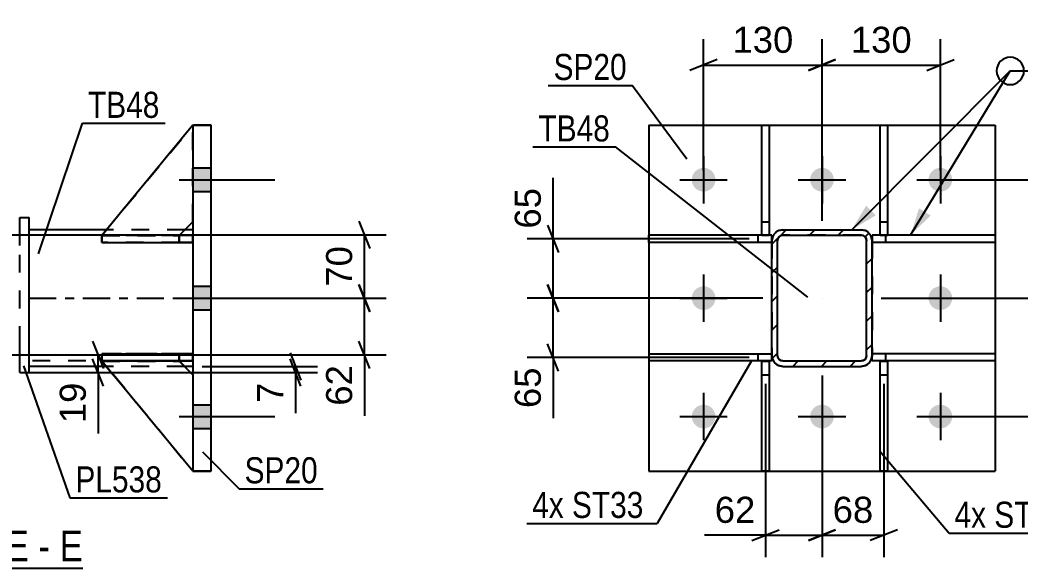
# Model space of a CAD drawing. Header units: millimetres. Extents: x 0 to 841, y 0 to 594.
# Drawn here: x 211.4 to 321.2, y 111.3 to 171.5 of the extents above; entities that cross this region are included whole.
import ezdxf

# ---------------------------------------------------------------- set-up
doc = ezdxf.new("R2010")
doc.units = ezdxf.units.MM
doc.linetypes.add('DXK_LINE_DOT2', pattern=[3.9198, 1.9599, -1.9599])
doc.linetypes.add('DXK_LINE_DOT3', pattern=[5.9187, 2.979, -0.9799, 0.9799, -0.9799])
doc.styles.add('Arial', font='arial.ttf', dxfattribs={"height": 0.2})
doc.styles.add('Arial Narrow', font='ARIALN.TTF', dxfattribs={"height": 0.2})

# ---------------------------------------------------------------- blocks, each defined once
blk = doc.blocks.new('Unknown-317311686-48 - 5250')
at = {"color": 6, "linetype": 'Continuous'}
blk.add_line((190.67, 111.33), (218.31, 111.33), dxfattribs=at)
at = {"color": 0, "linetype": 'Continuous'}
for points in [[(208.77, 112.08), (208.77, 115.58), (190.67, 115.58), (190.67, 112.08)], [(212.38, 112.08), (212.38, 115.58), (209.82, 115.58), (209.82, 112.08)], [(214.71, 112.08), (214.71, 115.58), (213.43, 115.58), (213.43, 112.08)], [(218.31, 112.08), (218.31, 115.58), (215.76, 115.58), (215.76, 112.08)]]:
    blk.add_wipeout(points, dxfattribs=at)
at = {"color": 7, "linetype": 'Continuous', "style": 'Arial Narrow'}
for s, p in [('SECTION ', (190.67, 112.08)), ('E', (209.82, 112.08)), ('E', (215.76, 112.08)), ('-', (213.43, 112.08))]:
    blk.add_text(s, height=3.34, dxfattribs=at).set_placement(p)
blk = doc.blocks.new('Part-317311686-5839 - 5611')
at = {"color": 2, "linetype": 'Continuous'}
for p, q in [((318.48, 134.86), (304.98, 134.86)), ((304.98, 134.06), (304.98, 134.66)), ((318.48, 134.06), (304.98, 134.06)), ((318.48, 134.86), (318.48, 134.06))]:
    blk.add_line(p, q, dxfattribs=at)
at = {"color": 7, "linetype": 'DXK_LINE_DOT2'}
for p, q in [((304.98, 134.66), (304.98, 134.86)), ((306.48, 134.06), (306.48, 134.86))]:
    blk.add_line(p, q, dxfattribs=at)
blk = doc.blocks.new('Bolt-317311686-5646 - 5611')
at = {"linetype": 'Continuous'}
for points in [[(287.78, 153.96, -1), (285.18, 153.96, -1)], [(300.78, 153.96, -1), (298.18, 153.96, -1)], [(313.78, 153.96, -1), (311.18, 153.96, -1)], [(287.78, 140.96, -1), (285.18, 140.96, -1)], [(313.78, 140.96, -1), (311.18, 140.96, -1)], [(287.78, 127.96, -1), (285.18, 127.96, -1)], [(300.78, 127.96, -1), (298.18, 127.96, -1)], [(313.78, 127.96, -1), (311.18, 127.96, -1)]]:
    blk.add_hatch(color=1, dxfattribs=at).paths.add_polyline_path(points)
at = {"color": 1, "linetype": 'Continuous'}
for p, q in [((286.48, 156.56), (286.48, 151.36)), ((299.48, 156.56), (299.48, 151.36)), ((312.48, 156.56), (312.48, 151.36)), ((283.88, 153.96), (289.08, 153.96)), ((296.88, 153.96), (302.08, 153.96)), ((309.88, 153.96), (315.08, 153.96)), ((286.48, 143.56), (286.48, 138.36)), ((312.48, 143.56), (312.48, 138.36)), ((283.88, 140.96), (289.08, 140.96)), ((309.88, 140.96), (315.08, 140.96)), ((286.48, 130.56), (286.48, 125.36)), ((299.48, 130.56), (299.48, 125.36)), ((312.48, 130.56), (312.48, 125.36)), ((283.88, 127.96), (289.08, 127.96)), ((296.88, 127.96), (302.08, 127.96)), ((309.88, 127.96), (315.08, 127.96))]:
    blk.add_line(p, q, dxfattribs=at)
blk = doc.blocks.new('Part-317311686-5779 - 5611')
at = {"linetype": 'Continuous'}
h = blk.add_hatch(dxfattribs=at)
h.set_pattern_fill('', scale=0.7, style=0, pattern_type=0)
h.set_pattern_definition([(45, (304.6325, 148.1096), (-1.57154, 1.57154), [])])
h.paths.add_polyline_path([(304.89, 147.72), (304.63, 148.11), (304.24, 148.37), (303.78, 148.46), (295.18, 148.46), (294.72, 148.37), (294.34, 148.11), (294.08, 147.72), (293.98, 147.26), (293.98, 134.66), (294.08, 134.2), (294.34, 133.81), (294.72, 133.55), (295.18, 133.46), (303.78, 133.46), (304.24, 133.55), (304.63, 133.81), (304.89, 134.2), (304.98, 134.66), (304.98, 147.26)])
h.paths.add_polyline_path([(304.38, 134.66), (304.34, 134.43), (304.21, 134.24), (304.01, 134.11), (303.78, 134.06), (295.18, 134.06), (294.95, 134.11), (294.76, 134.24), (294.63, 134.43), (294.58, 134.66), (294.58, 147.26), (294.63, 147.49), (294.76, 147.69), (294.95, 147.82), (295.18, 147.86), (303.78, 147.86), (304.01, 147.82), (304.21, 147.69), (304.34, 147.49), (304.38, 147.26)])
at = {"color": 7, "linetype": 'DXK_LINE_DOT2'}
for p, q in [((294.72, 148.37), (295.18, 148.46)), ((295.18, 148.46), (303.78, 148.46)), ((303.78, 148.46), (304.24, 148.37)), ((293.98, 147.26), (294.08, 147.72)), ((293.98, 147.26), (293.98, 134.66)), ((294.63, 147.49), (294.58, 147.26)), ((294.58, 134.66), (294.58, 147.26)), ((294.76, 147.69), (294.63, 147.49)), ((294.95, 147.82), (294.76, 147.69)), ((295.18, 147.86), (294.95, 147.82)), ((303.78, 147.86), (295.18, 147.86)), ((304.01, 147.82), (303.78, 147.86)), ((304.21, 147.69), (304.01, 147.82)), ((304.34, 147.49), (304.21, 147.69)), ((304.38, 147.26), (304.34, 147.49)), ((304.38, 134.66), (304.38, 147.26)), ((304.89, 147.72), (304.98, 147.26)), ((304.98, 147.26), (304.98, 134.66)), ((294.08, 134.2), (293.98, 134.66)), ((294.58, 134.66), (294.63, 134.43)), ((294.63, 134.43), (294.76, 134.24)), ((294.76, 134.24), (294.95, 134.11)), ((294.95, 134.11), (295.18, 134.06)), ((295.18, 134.06), (303.78, 134.06)), ((303.78, 134.06), (304.01, 134.11)), ((304.01, 134.11), (304.21, 134.24)), ((304.21, 134.24), (304.34, 134.43)), ((304.34, 134.43), (304.38, 134.66)), ((304.98, 134.66), (304.89, 134.2)), ((295.18, 133.46), (294.72, 133.55)), ((295.18, 133.46), (303.78, 133.46)), ((304.24, 133.55), (303.78, 133.46))]:
    blk.add_line(p, q, dxfattribs=at)
at = {"color": 2, "linetype": 'Continuous'}
for p, q in [((295.18, 148.46), (294.72, 148.37)), ((295.18, 148.46), (303.78, 148.46)), ((304.24, 148.37), (303.78, 148.46)), ((294.08, 147.72), (293.98, 147.26)), ((293.98, 134.66), (293.98, 147.26)), ((294.58, 147.26), (294.63, 147.49)), ((294.58, 134.66), (294.58, 147.26)), ((294.63, 147.49), (294.76, 147.69)), ((294.76, 147.69), (294.95, 147.82)), ((294.95, 147.82), (295.18, 147.86)), ((295.18, 147.86), (303.78, 147.86)), ((303.78, 147.86), (304.01, 147.82)), ((304.01, 147.82), (304.21, 147.69)), ((304.21, 147.69), (304.34, 147.49)), ((304.34, 147.49), (304.38, 147.26)), ((304.38, 134.66), (304.38, 147.26)), ((304.98, 147.26), (304.89, 147.72)), ((304.98, 134.66), (304.98, 147.26)), ((293.98, 134.66), (294.08, 134.2)), ((294.63, 134.43), (294.58, 134.66)), ((294.76, 134.24), (294.63, 134.43)), ((294.95, 134.11), (294.76, 134.24)), ((295.18, 134.06), (294.95, 134.11)), ((295.18, 134.06), (303.78, 134.06)), ((304.01, 134.11), (303.78, 134.06)), ((304.21, 134.24), (304.01, 134.11)), ((304.34, 134.43), (304.21, 134.24)), ((304.38, 134.66), (304.34, 134.43)), ((304.89, 134.2), (304.98, 134.66)), ((294.72, 133.55), (295.18, 133.46)), ((295.18, 133.46), (303.78, 133.46)), ((303.78, 133.46), (304.24, 133.55))]:
    blk.add_line(p, q, dxfattribs=at)
at = {"color": 7, "linetype": 'DXK_LINE_DOT3'}
blk.add_line((299.48, 140.96), (299.48, 140.96), dxfattribs=at)
at = {"color": 7, "linetype": 'DXK_LINE_DOT2'}
for centre, start, end in [((295.18, 147.26), 112.5, 157.5), ((303.78, 147.26), 22.5, 67.5), ((295.18, 134.66), 202.5, 247.5), ((303.78, 134.66), 292.5, 337.5)]:
    blk.add_arc(centre, 1.2, start, end, dxfattribs=at)
at = {"color": 2, "linetype": 'Continuous'}
for centre, start, end in [((295.18, 147.26), 112.5, 157.5), ((303.78, 147.26), 22.5, 67.5), ((295.18, 134.66), 202.5, 247.5), ((303.78, 134.66), 292.5, 337.5)]:
    blk.add_arc(centre, 1.2, start, end, dxfattribs=at)
blk = doc.blocks.new('Part-317311686-5731 - 5611')
at = {"color": 2, "linetype": 'Continuous'}
for p, q in [((304.98, 147.86), (304.98, 147.26)), ((305.87, 147.86), (304.98, 147.86)), ((318.48, 147.86), (306.67, 147.86)), ((318.48, 147.86), (318.48, 147.06)), ((318.48, 147.06), (304.98, 147.06))]:
    blk.add_line(p, q, dxfattribs=at)
at = {"color": 7, "linetype": 'DXK_LINE_DOT2'}
for p, q in [((304.98, 147.26), (304.98, 147.06)), ((306.67, 147.86), (305.87, 147.86)), ((306.48, 147.06), (306.48, 147.86))]:
    blk.add_line(p, q, dxfattribs=at)
blk = doc.blocks.new('Part-317311686-5757 - 5611')
at = {"color": 2, "linetype": 'Continuous'}
for p, q in [((280.48, 159.96), (318.48, 159.96)), ((280.48, 159.96), (280.48, 121.96)), ((318.48, 159.96), (318.48, 121.96)), ((280.48, 121.96), (318.48, 121.96))]:
    blk.add_line(p, q, dxfattribs=at)
blk = doc.blocks.new('Part-317311686-5794 - 5611')
at = {"color": 2, "linetype": 'Continuous'}
for p, q in [((305.87, 121.96), (305.87, 134.05)), ((305.87, 134.05), (306.67, 134.05)), ((306.67, 134.05), (306.67, 121.96)), ((306.67, 121.96), (305.87, 121.96))]:
    blk.add_line(p, q, dxfattribs=at)
at = {"color": 7, "linetype": 'DXK_LINE_DOT2'}
blk.add_line((305.87, 132.55), (306.67, 132.55), dxfattribs=at)
blk = doc.blocks.new('Part-317311686-5814 - 5611')
at = {"color": 2, "linetype": 'Continuous'}
for p, q in [((292.87, 121.96), (292.87, 134.05)), ((292.87, 134.05), (293.67, 134.05)), ((293.67, 134.05), (293.67, 121.96)), ((293.67, 121.96), (292.87, 121.96))]:
    blk.add_line(p, q, dxfattribs=at)
at = {"color": 7, "linetype": 'DXK_LINE_DOT2'}
blk.add_line((292.87, 132.55), (293.67, 132.55), dxfattribs=at)
blk = doc.blocks.new('Part-317311686-5819 - 5611')
at = {"color": 2, "linetype": 'Continuous'}
for p, q in [((305.87, 147.85), (305.87, 159.96)), ((305.87, 159.96), (306.67, 159.96)), ((306.67, 159.96), (306.67, 147.85)), ((306.67, 147.85), (305.87, 147.85))]:
    blk.add_line(p, q, dxfattribs=at)
at = {"color": 7, "linetype": 'DXK_LINE_DOT2'}
blk.add_line((305.87, 149.35), (306.67, 149.35), dxfattribs=at)
blk = doc.blocks.new('Part-317311686-5824 - 5611')
at = {"color": 2, "linetype": 'Continuous'}
for p, q in [((292.87, 147.85), (292.87, 159.96)), ((292.87, 159.96), (293.67, 159.96)), ((293.67, 159.96), (293.67, 147.85)), ((293.67, 147.85), (292.87, 147.85))]:
    blk.add_line(p, q, dxfattribs=at)
at = {"color": 7, "linetype": 'DXK_LINE_DOT2'}
blk.add_line((292.87, 149.35), (293.67, 149.35), dxfattribs=at)
blk = doc.blocks.new('Part-317311686-5829 - 5611')
at = {"color": 2, "linetype": 'Continuous'}
for p, q in [((280.48, 134.86), (293.98, 134.86)), ((280.48, 134.86), (280.48, 134.06)), ((293.98, 134.06), (280.48, 134.06)), ((293.98, 134.06), (293.98, 134.66))]:
    blk.add_line(p, q, dxfattribs=at)
at = {"color": 7, "linetype": 'DXK_LINE_DOT2'}
for p, q in [((292.48, 134.06), (292.48, 134.86)), ((293.98, 134.86), (293.98, 134.66))]:
    blk.add_line(p, q, dxfattribs=at)
blk = doc.blocks.new('Part-317311686-5834 - 5611')
at = {"color": 2, "linetype": 'Continuous'}
for p, q in [((280.48, 147.06), (280.48, 147.86)), ((292.87, 147.86), (280.48, 147.86)), ((293.98, 147.86), (293.67, 147.86)), ((293.98, 147.26), (293.98, 147.86)), ((293.98, 147.06), (280.48, 147.06))]:
    blk.add_line(p, q, dxfattribs=at)
at = {"color": 7, "linetype": 'DXK_LINE_DOT2'}
for p, q in [((292.48, 147.06), (292.48, 147.86)), ((293.67, 147.86), (292.87, 147.86)), ((293.98, 147.26), (293.98, 147.06))]:
    blk.add_line(p, q, dxfattribs=at)
blk = doc.blocks.new('Part-317311686-5280 - 5250')
at = {"color": 2, "linetype": 'Continuous'}
for p, q in [((211.4, 149.8), (212.4, 149.8)), ((211.4, 146.72), (211.4, 149.8)), ((212.4, 132.8), (212.4, 149.8)), ((211.4, 132.8), (211.4, 135.92)), ((211.4, 132.8), (212.4, 132.8))]:
    blk.add_line(p, q, dxfattribs=at)
at = {"color": 7, "linetype": 'DXK_LINE_DOT2'}
for p, q in [((211.4, 149.8), (212.4, 149.8)), ((211.4, 135.92), (211.4, 146.72)), ((211.4, 132.8), (212.4, 132.8))]:
    blk.add_line(p, q, dxfattribs=at)
blk = doc.blocks.new('Bolt-317311686-5406 - 5250')
at = {"linetype": 'Continuous'}
for points in [[(232.4, 152.66), (232.4, 155.26), (230.4, 155.26), (230.4, 152.66)], [(232.4, 152.66), (232.4, 155.26), (230.4, 155.26), (230.4, 152.66)], [(232.4, 152.66), (232.4, 155.26), (230.4, 155.26), (230.4, 152.66)], [(232.4, 139.66), (232.4, 142.26), (230.4, 142.26), (230.4, 139.66)], [(232.4, 139.66), (232.4, 142.26), (230.4, 142.26), (230.4, 139.66)], [(232.4, 126.66), (232.4, 129.26), (230.4, 129.26), (230.4, 126.66)], [(232.4, 126.66), (232.4, 129.26), (230.4, 129.26), (230.4, 126.66)], [(232.4, 126.66), (232.4, 129.26), (230.4, 129.26), (230.4, 126.66)]]:
    blk.add_hatch(color=1, dxfattribs=at).paths.add_polyline_path(points)
at = {"color": 1, "linetype": 'Continuous'}
for p, q in [((230.4, 155.26), (232.4, 155.26)), ((230.4, 155.26), (232.4, 155.26)), ((230.4, 155.26), (232.4, 155.26)), ((228.9, 153.96), (239.4, 153.96)), ((228.9, 153.96), (239.4, 153.96)), ((228.9, 153.96), (239.4, 153.96)), ((230.4, 152.66), (232.4, 152.66)), ((230.4, 152.66), (232.4, 152.66)), ((230.4, 152.66), (232.4, 152.66)), ((230.4, 142.26), (232.4, 142.26)), ((230.4, 142.26), (232.4, 142.26)), ((228.9, 140.96), (239.4, 140.96)), ((228.9, 140.96), (239.4, 140.96)), ((230.4, 139.66), (232.4, 139.66)), ((230.4, 139.66), (232.4, 139.66)), ((230.4, 129.26), (232.4, 129.26)), ((230.4, 129.26), (232.4, 129.26)), ((230.4, 129.26), (232.4, 129.26)), ((228.9, 127.96), (239.4, 127.96)), ((228.9, 127.96), (239.4, 127.96)), ((228.9, 127.96), (239.4, 127.96)), ((230.4, 126.66), (232.4, 126.66)), ((230.4, 126.66), (232.4, 126.66)), ((230.4, 126.66), (232.4, 126.66))]:
    blk.add_line(p, q, dxfattribs=at)
blk = doc.blocks.new('Part-317311686-5285 - 5250')
at = {"color": 2, "linetype": 'Continuous'}
for p, q in [((220.9, 148.46), (212.4, 148.46)), ((230.4, 148.46), (229.51, 148.46)), ((220.89, 133.46), (212.4, 133.46)), ((230.4, 133.46), (229.5, 133.46))]:
    blk.add_line(p, q, dxfattribs=at)
at = {"color": 7, "linetype": 'DXK_LINE_DOT2'}
for p, q in [((212.4, 133.46), (212.4, 148.46)), ((229.51, 148.46), (220.9, 148.46)), ((230.4, 148.46), (230.4, 133.46)), ((230.4, 147.86), (212.4, 147.86)), ((230.4, 134.06), (212.4, 134.06)), ((229.5, 133.46), (220.89, 133.46))]:
    blk.add_line(p, q, dxfattribs=at)
at = {"color": 7, "linetype": 'DXK_LINE_DOT3'}
blk.add_line((212.4, 140.96), (230.4, 140.96), dxfattribs=at)
blk = doc.blocks.new('Part-317311686-5286 - 5250')
at = {"color": 2, "linetype": 'Continuous'}
for p, q in [((220.4, 134.05), (220.4, 134.05)), ((228.9, 134.05), (220.4, 134.05)), ((230.4, 121.96), (220.4, 134.05)), ((228.9, 134.05), (228.9, 134.05)), ((228.9, 134.05), (230.4, 132.55))]:
    blk.add_line(p, q, dxfattribs=at)
at = {"color": 7, "linetype": 'DXK_LINE_DOT2'}
for p, q in [((220.4, 134.05), (228.9, 134.05)), ((230.4, 121.96), (220.4, 134.05)), ((228.9, 134.05), (230.4, 132.55)), ((230.4, 132.55), (230.4, 121.96))]:
    blk.add_line(p, q, dxfattribs=at)
blk = doc.blocks.new('Part-317311686-5287 - 5250')
at = {"color": 7, "linetype": 'DXK_LINE_DOT2'}
for p, q in [((220.4, 134.05), (228.9, 134.05)), ((230.4, 121.96), (220.4, 134.05)), ((220.4, 134.05), (220.4, 134.05)), ((228.9, 134.05), (220.4, 134.05)), ((220.4, 134.05), (230.4, 121.96)), ((228.9, 134.05), (230.4, 132.55)), ((228.9, 134.05), (228.9, 134.05)), ((230.4, 132.55), (228.9, 134.05)), ((230.4, 132.55), (230.4, 121.96))]:
    blk.add_line(p, q, dxfattribs=at)
blk = doc.blocks.new('Part-317311686-5288 - 5250')
at = {"color": 2, "linetype": 'Continuous'}
for p, q in [((230.4, 159.96), (220.4, 147.85)), ((230.4, 159.96), (230.4, 159.96)), ((230.4, 159.96), (230.4, 159.96)), ((228.91, 147.86), (230.4, 149.35)), ((221.65, 147.85), (220.4, 147.85)), ((220.4, 147.85), (220.4, 147.85))]:
    blk.add_line(p, q, dxfattribs=at)
at = {"color": 7, "linetype": 'DXK_LINE_DOT2'}
for p, q in [((230.4, 159.96), (220.4, 147.85)), ((230.4, 149.35), (230.4, 159.96)), ((228.9, 147.85), (230.4, 149.35)), ((228.9, 147.85), (220.4, 147.85)), ((228.9, 147.85), (221.65, 147.85)), ((228.9, 147.85), (228.91, 147.86)), ((228.9, 147.85), (228.9, 147.85))]:
    blk.add_line(p, q, dxfattribs=at)
blk = doc.blocks.new('Part-317311686-5289 - 5250')
at = {"color": 7, "linetype": 'DXK_LINE_DOT2'}
for p, q in [((230.4, 159.96), (220.4, 147.85)), ((220.4, 147.85), (230.4, 159.96)), ((230.4, 149.35), (230.4, 159.96)), ((228.9, 147.85), (230.4, 149.35)), ((228.9, 147.85), (230.4, 149.35)), ((220.4, 147.85), (228.9, 147.85)), ((220.4, 147.85), (220.4, 147.85)), ((228.9, 147.85), (220.4, 147.85)), ((228.9, 147.85), (228.9, 147.85))]:
    blk.add_line(p, q, dxfattribs=at)
blk = doc.blocks.new('Part-317311686-5290 - 5250')
at = {"color": 7, "linetype": 'DXK_LINE_DOT2'}
for p, q in [((220.4, 134.06), (220.4, 134.86)), ((220.4, 134.86), (228.9, 134.86)), ((230.4, 134.86), (220.4, 134.86)), ((228.9, 134.06), (220.4, 134.06)), ((220.4, 134.06), (230.4, 134.06)), ((228.9, 134.06), (228.9, 134.86)), ((228.9, 134.86), (230.4, 134.86)), ((230.4, 134.06), (228.9, 134.06)), ((230.4, 134.06), (230.4, 134.86)), ((230.4, 134.06), (230.4, 134.86)), ((230.4, 134.86), (230.4, 134.86)), ((230.4, 134.06), (230.4, 134.06))]:
    blk.add_line(p, q, dxfattribs=at)
blk = doc.blocks.new('Part-317311686-5291 - 5250')
at = {"color": 7, "linetype": 'DXK_LINE_DOT2'}
for p, q in [((220.4, 147.06), (220.4, 147.86)), ((220.4, 147.86), (228.9, 147.86)), ((230.4, 147.86), (220.4, 147.86)), ((228.9, 147.06), (228.9, 147.86)), ((228.9, 147.86), (230.4, 147.86)), ((230.4, 147.06), (230.4, 147.86)), ((230.4, 147.06), (230.4, 147.86)), ((230.4, 147.86), (230.4, 147.86)), ((228.9, 147.06), (220.4, 147.06)), ((220.4, 147.06), (230.4, 147.06)), ((230.4, 147.06), (228.9, 147.06)), ((230.4, 147.06), (230.4, 147.06))]:
    blk.add_line(p, q, dxfattribs=at)
blk = doc.blocks.new('Part-317311686-5292 - 5250')
at = {"color": 2, "linetype": 'Continuous'}
for p, q in [((220.4, 134.86), (230.4, 134.86)), ((220.4, 134.86), (220.4, 134.06)), ((230.4, 134.06), (220.4, 134.06)), ((230.4, 134.86), (230.4, 134.86)), ((230.4, 134.06), (230.4, 134.86))]:
    blk.add_line(p, q, dxfattribs=at)
at = {"color": 7, "linetype": 'DXK_LINE_DOT2'}
for p, q in [((228.9, 134.86), (220.4, 134.86)), ((220.4, 134.06), (228.9, 134.06)), ((230.4, 134.86), (228.9, 134.86)), ((228.9, 134.86), (228.9, 134.06)), ((228.9, 134.06), (230.4, 134.06)), ((230.4, 134.86), (230.4, 134.86))]:
    blk.add_line(p, q, dxfattribs=at)
blk = doc.blocks.new('Part-317311686-5293 - 5250')
at = {"color": 2, "linetype": 'Continuous'}
for p, q in [((220.41, 147.86), (220.4, 147.86)), ((220.4, 147.86), (220.4, 147.06)), ((230.4, 147.86), (221.65, 147.86)), ((230.4, 147.86), (230.4, 147.86)), ((230.4, 147.86), (230.4, 147.06)), ((220.4, 147.06), (230.4, 147.06))]:
    blk.add_line(p, q, dxfattribs=at)
at = {"color": 7, "linetype": 'DXK_LINE_DOT2'}
for p, q in [((221.65, 147.86), (220.41, 147.86)), ((228.9, 147.86), (220.41, 147.86)), ((228.9, 147.86), (230.4, 147.86)), ((228.9, 147.86), (228.9, 147.06)), ((230.4, 147.86), (230.4, 147.86)), ((220.4, 147.06), (228.9, 147.06)), ((228.9, 147.06), (230.4, 147.06))]:
    blk.add_line(p, q, dxfattribs=at)
blk = doc.blocks.new('Part-317311686-5311 - 5250')
at = {"color": 2, "linetype": 'Continuous'}
for p, q in [((230.4, 159.96), (232.4, 159.96)), ((230.4, 159.96), (230.4, 159.96)), ((230.4, 159.96), (230.4, 121.96)), ((232.4, 159.96), (232.4, 159.96)), ((232.4, 121.96), (232.4, 159.96)), ((232.4, 121.96), (230.4, 121.96))]:
    blk.add_line(p, q, dxfattribs=at)
at = {"color": 7, "linetype": 'DXK_LINE_DOT2'}
for p, q in [((232.4, 159.96), (230.4, 159.96)), ((230.4, 121.96), (230.4, 121.96)), ((230.4, 121.96), (232.4, 121.96)), ((232.4, 121.96), (232.4, 121.96))]:
    blk.add_line(p, q, dxfattribs=at)
blk = doc.blocks.new('StraightDimension-317311686-5860 - 5611')
at = {"color": 7, "linetype": 'Continuous'}
for p, q in [((269.95, 147.46), (269.95, 154.16)), ((269.95, 147.46), (269.95, 154.16)), ((269.35, 148.96), (270.55, 145.96)), ((291.48, 147.46), (267.1, 147.46)), ((269.95, 140.96), (269.95, 147.46)), ((270.55, 139.46), (269.35, 142.46)), ((292.98, 140.96), (267.1, 140.96))]:
    blk.add_line(p, q, dxfattribs=at)
at = {"color": 0}
blk.add_wipeout([(269.2, 153.64), (265, 153.64), (265, 147.99), (269.2, 147.99)], dxfattribs=at)
at = {"color": 3, "style": 'Arial'}
blk.add_text('65', height=2.865, rotation=90.0002, dxfattribs=at).set_placement((268.6, 148.59))
blk = doc.blocks.new('StraightDimension-317311686-5904 - 5611')
at = {"color": 7, "linetype": 'Continuous'}
for p, q in [((328.11, 152.46), (326.91, 155.46)), ((313.48, 153.96), (329.91, 153.96)), ((327.51, 140.96), (327.51, 153.96)), ((326.91, 142.46), (328.11, 139.46)), ((305.98, 140.96), (329.91, 140.96))]:
    blk.add_line(p, q, dxfattribs=at)
at = {"color": 0}
blk.add_wipeout([(326.76, 151.4), (322.56, 151.4), (322.56, 143.53), (326.76, 143.53)], dxfattribs=at)
at = {"color": 3, "style": 'Arial'}
blk.add_text('130', height=2.865, rotation=90.0002, dxfattribs=at).set_placement((326.16, 144.13))
blk = doc.blocks.new('StraightDimension-317311686-5841 - 5611')
at = {"color": 7, "linetype": 'Continuous'}
for p, q in [((299.48, 132.46), (299.48, 112.54)), ((293.27, 131.55), (293.27, 112.54)), ((291.77, 114.34), (294.77, 115.54)), ((300.98, 115.54), (297.98, 114.34)), ((293.27, 114.94), (286.57, 114.94)), ((293.27, 114.94), (286.57, 114.94)), ((293.27, 114.94), (299.48, 114.94))]:
    blk.add_line(p, q, dxfattribs=at)
at = {"color": 0}
blk.add_wipeout([(292.74, 115.69), (292.74, 119.89), (287.1, 119.89), (287.1, 115.69)], dxfattribs=at)
at = {"color": 3, "style": 'Arial'}
blk.add_text('62', height=2.865, dxfattribs=at).set_placement((287.7, 116.29))
blk = doc.blocks.new('StraightDimension-317311686-5847 - 5611')
at = {"color": 7, "linetype": 'Continuous'}
for p, q in [((299.48, 132.46), (299.48, 112.54)), ((306.27, 131.55), (306.27, 112.54)), ((297.98, 114.34), (300.98, 115.54)), ((307.77, 115.54), (304.77, 114.34)), ((299.48, 114.94), (306.27, 114.94))]:
    blk.add_line(p, q, dxfattribs=at)
at = {"color": 0}
blk.add_wipeout([(305.7, 115.69), (305.7, 119.89), (300.05, 119.89), (300.05, 115.69)], dxfattribs=at)
at = {"color": 3, "style": 'Arial'}
blk.add_text('68', height=2.865, dxfattribs=at).set_placement((300.65, 116.29))
blk = doc.blocks.new('StraightDimension-317311686-5853 - 5611')
at = {"color": 7, "linetype": 'Continuous'}
for p, q in [((269.35, 142.46), (270.55, 139.46)), ((292.98, 140.96), (267.1, 140.96)), ((269.95, 134.46), (269.95, 140.96)), ((270.55, 132.96), (269.35, 135.96)), ((291.48, 134.46), (267.1, 134.46)), ((269.95, 134.46), (269.95, 127.77)), ((269.95, 134.46), (269.95, 127.77))]:
    blk.add_line(p, q, dxfattribs=at)
at = {"color": 0}
blk.add_wipeout([(269.2, 133.94), (265, 133.94), (265, 128.29), (269.2, 128.29)], dxfattribs=at)
at = {"color": 3, "style": 'Arial'}
blk.add_text('65', height=2.865, rotation=90.0002, dxfattribs=at).set_placement((268.6, 128.89))
blk = doc.blocks.new('StraightDimension-317311686-5867 - 5611')
at = {"color": 7, "linetype": 'Continuous'}
for p, q in [((299.48, 149.46), (299.48, 169.39)), ((312.48, 154.96), (312.48, 169.39)), ((300.98, 167.14), (297.98, 165.94)), ((310.98, 165.94), (313.98, 167.14)), ((299.48, 166.54), (312.48, 166.54))]:
    blk.add_line(p, q, dxfattribs=at)
at = {"color": 0}
blk.add_wipeout([(309.92, 167.29), (309.92, 171.49), (302.05, 171.49), (302.05, 167.29)], dxfattribs=at)
at = {"color": 3, "style": 'Arial'}
blk.add_text('130', height=2.865, dxfattribs=at).set_placement((302.65, 167.89))
blk = doc.blocks.new('StraightDimension-317311686-5880 - 5611')
at = {"color": 7, "linetype": 'Continuous'}
for p, q in [((286.48, 154.96), (286.48, 169.39)), ((299.48, 149.46), (299.48, 169.39)), ((287.98, 167.14), (284.98, 165.94)), ((297.98, 165.94), (300.98, 167.14)), ((286.48, 166.54), (299.48, 166.54))]:
    blk.add_line(p, q, dxfattribs=at)
at = {"color": 0}
blk.add_wipeout([(296.92, 167.29), (296.92, 171.49), (289.05, 171.49), (289.05, 167.29)], dxfattribs=at)
at = {"color": 3, "style": 'Arial'}
blk.add_text('130', height=2.865, dxfattribs=at).set_placement((289.65, 167.89))
blk = doc.blocks.new('StraightDimension-317311686-5894 - 5611')
at = {"color": 7, "linetype": 'Continuous'}
for p, q in [((328.11, 139.46), (326.91, 142.46)), ((305.98, 140.96), (329.91, 140.96)), ((327.51, 127.96), (327.51, 140.96)), ((326.91, 129.46), (328.11, 126.46)), ((313.48, 127.96), (329.91, 127.96))]:
    blk.add_line(p, q, dxfattribs=at)
at = {"color": 0}
blk.add_wipeout([(326.76, 138.4), (322.56, 138.4), (322.56, 130.53), (326.76, 130.53)], dxfattribs=at)
at = {"color": 3, "style": 'Arial'}
blk.add_text('130', height=2.865, rotation=90.0002, dxfattribs=at).set_placement((326.16, 131.13))
blk = doc.blocks.new('StraightDimension-317311686-5464 - 5250')
at = {"color": 7, "linetype": 'Continuous'}
for p, q in [((248.63, 149.42), (249.83, 146.42)), ((208.09, 147.92), (251.63, 147.92)), ((249.23, 140.96), (249.23, 147.92)), ((249.83, 139.46), (248.63, 142.46)), ((233.4, 140.96), (251.63, 140.96))]:
    blk.add_line(p, q, dxfattribs=at)
at = {"color": 0}
blk.add_wipeout([(248.48, 147.27), (244.28, 147.27), (244.28, 141.62), (248.48, 141.62)], dxfattribs=at)
at = {"color": 3, "style": 'Arial'}
blk.add_text('70', height=2.865, rotation=90.0002, dxfattribs=at).set_placement((247.88, 142.22))
blk = doc.blocks.new('StraightDimension-317311686-5497 - 5250')
at = {"color": 7, "linetype": 'Continuous'}
for p, q in [((241.06, 134.96), (242.26, 131.96)), ((242.26, 131.3), (241.06, 134.3)), ((231.4, 133.46), (244.06, 133.46)), ((241.66, 132.8), (241.66, 133.46)), ((213.4, 132.8), (244.06, 132.8)), ((241.66, 132.8), (241.66, 128.33)), ((241.66, 132.8), (241.66, 128.33))]:
    blk.add_line(p, q, dxfattribs=at)
at = {"color": 0}
blk.add_wipeout([(240.91, 132.28), (236.71, 132.28), (236.71, 128.85), (240.91, 128.85)], dxfattribs=at)
at = {"color": 3, "style": 'Arial'}
blk.add_text('7', height=2.87, rotation=90.0002, dxfattribs=at).set_placement((240.31, 129.45))
blk = doc.blocks.new('StraightDimension-317311686-5449 - 5250')
at = {"color": 7, "linetype": 'Continuous'}
for p, q in [((219.38, 136.22), (220.58, 133.22)), ((209.93, 134.72), (222.38, 134.72)), ((220.58, 131.3), (219.38, 134.3)), ((219.98, 132.8), (219.98, 134.72)), ((212.4, 132.8), (222.38, 132.8)), ((219.98, 132.8), (219.98, 126.1)), ((219.98, 132.8), (219.98, 126.1))]:
    blk.add_line(p, q, dxfattribs=at)
at = {"color": 0}
blk.add_wipeout([(219.23, 132.28), (215.03, 132.28), (215.03, 126.63), (219.23, 126.63)], dxfattribs=at)
at = {"color": 3, "style": 'Arial'}
blk.add_text('19', height=2.865, rotation=90.0002, dxfattribs=at).set_placement((218.63, 127.23))
blk = doc.blocks.new('StraightDimension-317311686-5457 - 5250')
at = {"color": 7, "linetype": 'Continuous'}
for p, q in [((248.63, 142.46), (249.83, 139.46)), ((233.4, 140.96), (251.63, 140.96)), ((249.23, 134.72), (249.23, 140.96)), ((249.83, 133.22), (248.63, 136.22)), ((208.09, 134.72), (251.63, 134.72)), ((249.23, 134.72), (249.23, 128.03)), ((249.23, 134.72), (249.23, 128.03))]:
    blk.add_line(p, q, dxfattribs=at)
at = {"color": 0}
blk.add_wipeout([(248.48, 134.2), (244.28, 134.2), (244.28, 128.55), (248.48, 128.55)], dxfattribs=at)
at = {"color": 3, "style": 'Arial'}
blk.add_text('62', height=2.865, rotation=90.0002, dxfattribs=at).set_placement((247.88, 129.15))
blk = doc.blocks.new('Mark-317311686-5775 - 5611')
at = {"color": 30, "linetype": 'Continuous'}
for p in [(267.74, 157.56), (297.93, 141.06)]:
    blk.add_line(p, (276.8, 157.56), dxfattribs=at)
at = {"color": 0}
blk.add_wipeout([(276.2, 158.16), (276.2, 161.16), (268.34, 161.16), (268.34, 158.16)], dxfattribs=at)
blk.add_wipeout([(276.2, 158.16), (276.2, 161.16), (268.34, 161.16), (268.34, 158.16)], dxfattribs=at)
at = {"color": 3, "style": 'Arial Narrow'}
blk.add_text('TB48', height=2.863, dxfattribs=at).set_placement((268.34, 158.16))
blk = doc.blocks.new('Mark-317311686-5753 - 5611')
at = {"color": 30, "linetype": 'Continuous'}
for p in [(269.4, 164.31), (284.63, 156.21)]:
    blk.add_line(p, (278.64, 164.31), dxfattribs=at)
at = {"color": 0}
blk.add_wipeout([(278.04, 164.91), (278.04, 167.91), (270, 167.91), (270, 164.91)], dxfattribs=at)
blk.add_wipeout([(278.04, 164.91), (278.04, 167.91), (270, 167.91), (270, 164.91)], dxfattribs=at)
at = {"color": 3, "style": 'Arial Narrow'}
blk.add_text('SP20', height=2.863, dxfattribs=at).set_placement((270, 164.91))
blk = doc.blocks.new('MarkSet-317311686-5993 - 5611')
at = {"color": 30, "linetype": 'Continuous'}
for p, q in [((305.87, 124.14), (313.43, 115.15)), ((313.43, 115.15), (327.76, 115.15))]:
    blk.add_line(p, q, dxfattribs=at)
at = {"color": 0}
for points in [[(317.5, 115.75), (317.5, 118.75), (314.03, 118.75), (314.03, 115.75)], [(326.26, 115.75), (326.26, 118.75), (318.4, 118.75), (318.4, 115.75)]]:
    blk.add_wipeout(points, dxfattribs=at)
for points in [[(317.5, 115.75), (317.5, 118.75), (314.03, 118.75), (314.03, 115.75)], [(326.26, 115.75), (326.26, 118.75), (318.4, 118.75), (318.4, 115.75)]]:
    blk.add_wipeout(points, dxfattribs=at)
at = {"color": 3, "style": 'Arial Narrow'}
for s, p in [('4x', (314.03, 115.75)), ('ST32', (318.4, 115.75))]:
    blk.add_text(s, height=2.863, dxfattribs=at).set_placement(p)
blk = doc.blocks.new('WeldMark-317311686-5914 - 5611')
at = {"linetype": 'Continuous'}
for points in [[(305.39, 150.05), (302.74, 148.46), (304.33, 151.11)], [(311.41, 150.04), (309.21, 147.86), (310.13, 150.82)]]:
    blk.add_hatch(color=30, dxfattribs=at).paths.add_polyline_path(points)
at = {"color": 30, "linetype": 'Continuous'}
for p, q in [((302.74, 148.46), (320.16, 165.9)), ((309.21, 147.86), (320.16, 165.9)), ((320.16, 165.9), (329.16, 165.9))]:
    blk.add_line(p, q, dxfattribs=at)
at = {"color": 3, "linetype": 'Continuous'}
for q in [(327.87, 161.62), (324.44, 161.62)]:
    blk.add_line((324.44, 165.9), q, dxfattribs=at)
for start, end in [(90, 270), (270, 90)]:
    blk.add_arc((320.16, 165.9), 1.5, start, end, dxfattribs=at)
at = {"color": 0, "linetype": 'Continuous'}
blk.add_wipeout([(340.53, 165), (340.53, 168), (332.76, 168), (332.76, 165)], dxfattribs=at)
blk.add_wipeout([(340.53, 165), (340.53, 168), (332.76, 168), (332.76, 165)], dxfattribs=at)
at = {"color": 3, "linetype": 'Continuous'}
for q in [(333.44, 170.19), (333.44, 161.62)]:
    blk.add_line((329.16, 165.9), q, dxfattribs=at)
at = {"color": 3, "linetype": 'Continuous', "style": 'Arial'}
blk.add_text('TYP', height=2.865, dxfattribs=at).set_placement((332.76, 165))
blk = doc.blocks.new('MarkSet-317311686-5963 - 5611')
at = {"color": 30, "linetype": 'Continuous'}
for p in [(291.73, 134.06), (267.05, 116.23)]:
    blk.add_line(p, (281.37, 116.23), dxfattribs=at)
at = {"color": 0}
for points in [[(271.12, 116.83), (271.12, 119.83), (267.65, 119.83), (267.65, 116.83)], [(279.87, 116.83), (279.87, 119.83), (272.02, 119.83), (272.02, 116.83)]]:
    blk.add_wipeout(points, dxfattribs=at)
for points in [[(271.12, 116.83), (271.12, 119.83), (267.65, 119.83), (267.65, 116.83)], [(279.87, 116.83), (279.87, 119.83), (272.02, 119.83), (272.02, 116.83)]]:
    blk.add_wipeout(points, dxfattribs=at)
at = {"color": 3, "style": 'Arial Narrow'}
for s, p in [('ST33', (272.02, 116.83)), ('4x', (267.65, 116.83))]:
    blk.add_text(s, height=2.863, dxfattribs=at).set_placement(p)
blk = doc.blocks.new('Mark-317311686-5276 - 5250')
at = {"color": 30, "linetype": 'Continuous'}
for p, q in [((211.79, 133.52), (216.89, 119.03)), ((216.89, 119.03), (227.6, 119.03))]:
    blk.add_line(p, q, dxfattribs=at)
at = {"color": 0}
blk.add_wipeout([(227, 119.63), (227, 122.63), (217.49, 122.63), (217.49, 119.63)], dxfattribs=at)
blk.add_wipeout([(227, 119.63), (227, 122.63), (217.49, 122.63), (217.49, 119.63)], dxfattribs=at)
at = {"color": 3, "style": 'Arial Narrow'}
blk.add_text('PL538', height=2.863, dxfattribs=at).set_placement((217.49, 119.63))
blk = doc.blocks.new('Mark-317311686-5281 - 5250')
at = {"color": 30, "linetype": 'Continuous'}
for p, q in [((213.43, 145.83), (218.27, 160.15)), ((218.27, 160.15), (227.33, 160.15))]:
    blk.add_line(p, q, dxfattribs=at)
at = {"color": 0}
blk.add_wipeout([(226.73, 160.75), (226.73, 163.75), (218.87, 163.75), (218.87, 160.75)], dxfattribs=at)
blk.add_wipeout([(226.73, 160.75), (226.73, 163.75), (218.87, 163.75), (218.87, 160.75)], dxfattribs=at)
at = {"color": 3, "style": 'Arial Narrow'}
blk.add_text('TB48', height=2.863, dxfattribs=at).set_placement((218.87, 160.75))
blk = doc.blocks.new('Mark-317311686-5307 - 5250')
at = {"color": 30, "linetype": 'Continuous'}
for p, q in [((231.45, 124.08), (235.47, 120.03)), ((235.47, 120.03), (244.71, 120.03))]:
    blk.add_line(p, q, dxfattribs=at)
at = {"color": 0}
blk.add_wipeout([(244.11, 120.63), (244.11, 123.63), (236.07, 123.63), (236.07, 120.63)], dxfattribs=at)
blk.add_wipeout([(244.11, 120.63), (244.11, 123.63), (236.07, 123.63), (236.07, 120.63)], dxfattribs=at)
at = {"color": 3, "style": 'Arial Narrow'}
blk.add_text('SP20', height=2.863, dxfattribs=at).set_placement((236.07, 120.63))

msp = doc.modelspace()

# ---------------------------------------------------------------- block references
for name in ['Part-317311686-5288 - 5250', 'Part-317311686-5289 - 5250', 'Part-317311686-5311 - 5250', 'Part-317311686-5757 - 5611', 'Part-317311686-5824 - 5611', 'Part-317311686-5819 - 5611', 'Bolt-317311686-5646 - 5611', 'Bolt-317311686-5406 - 5250', 'Part-317311686-5280 - 5250', 'Part-317311686-5285 - 5250', 'Part-317311686-5779 - 5611', 'Part-317311686-5291 - 5250', 'Part-317311686-5293 - 5250', 'Part-317311686-5834 - 5611', 'Part-317311686-5731 - 5611', 'Part-317311686-5290 - 5250', 'Part-317311686-5292 - 5250', 'Part-317311686-5286 - 5250', 'Part-317311686-5287 - 5250', 'Part-317311686-5829 - 5611', 'Part-317311686-5814 - 5611', 'Part-317311686-5839 - 5611', 'Part-317311686-5794 - 5611', 'Unknown-317311686-48 - 5250']:
    msp.add_blockref(name, (0, 0))

# ---------------------------------------------------------------- next in the draw order: block references
for name in ['StraightDimension-317311686-5904 - 5611', 'StraightDimension-317311686-5860 - 5611', 'StraightDimension-317311686-5464 - 5250', 'StraightDimension-317311686-5497 - 5250', 'StraightDimension-317311686-5841 - 5611', 'Mark-317311686-5307 - 5250']:
    msp.add_blockref(name, (0, 0))

# ---------------------------------------------------------------- next in the draw order: block references
for name in ['StraightDimension-317311686-5867 - 5611', 'Mark-317311686-5281 - 5250', 'StraightDimension-317311686-5853 - 5611', 'StraightDimension-317311686-5449 - 5250', 'StraightDimension-317311686-5847 - 5611']:
    msp.add_blockref(name, (0, 0))

# ---------------------------------------------------------------- next in the draw order: block references
for name in ['StraightDimension-317311686-5880 - 5611', 'WeldMark-317311686-5914 - 5611', 'StraightDimension-317311686-5457 - 5250', 'StraightDimension-317311686-5894 - 5611', 'MarkSet-317311686-5963 - 5611', 'MarkSet-317311686-5993 - 5611']:
    msp.add_blockref(name, (0, 0))

# ---------------------------------------------------------------- next in the draw order: block references
for name in ['Mark-317311686-5775 - 5611', 'Mark-317311686-5276 - 5250']:
    msp.add_blockref(name, (0, 0))

# ---------------------------------------------------------------- next in the draw order: block references
msp.add_blockref('Mark-317311686-5753 - 5611', (0, 0))

doc.saveas('drawing.dxf')
